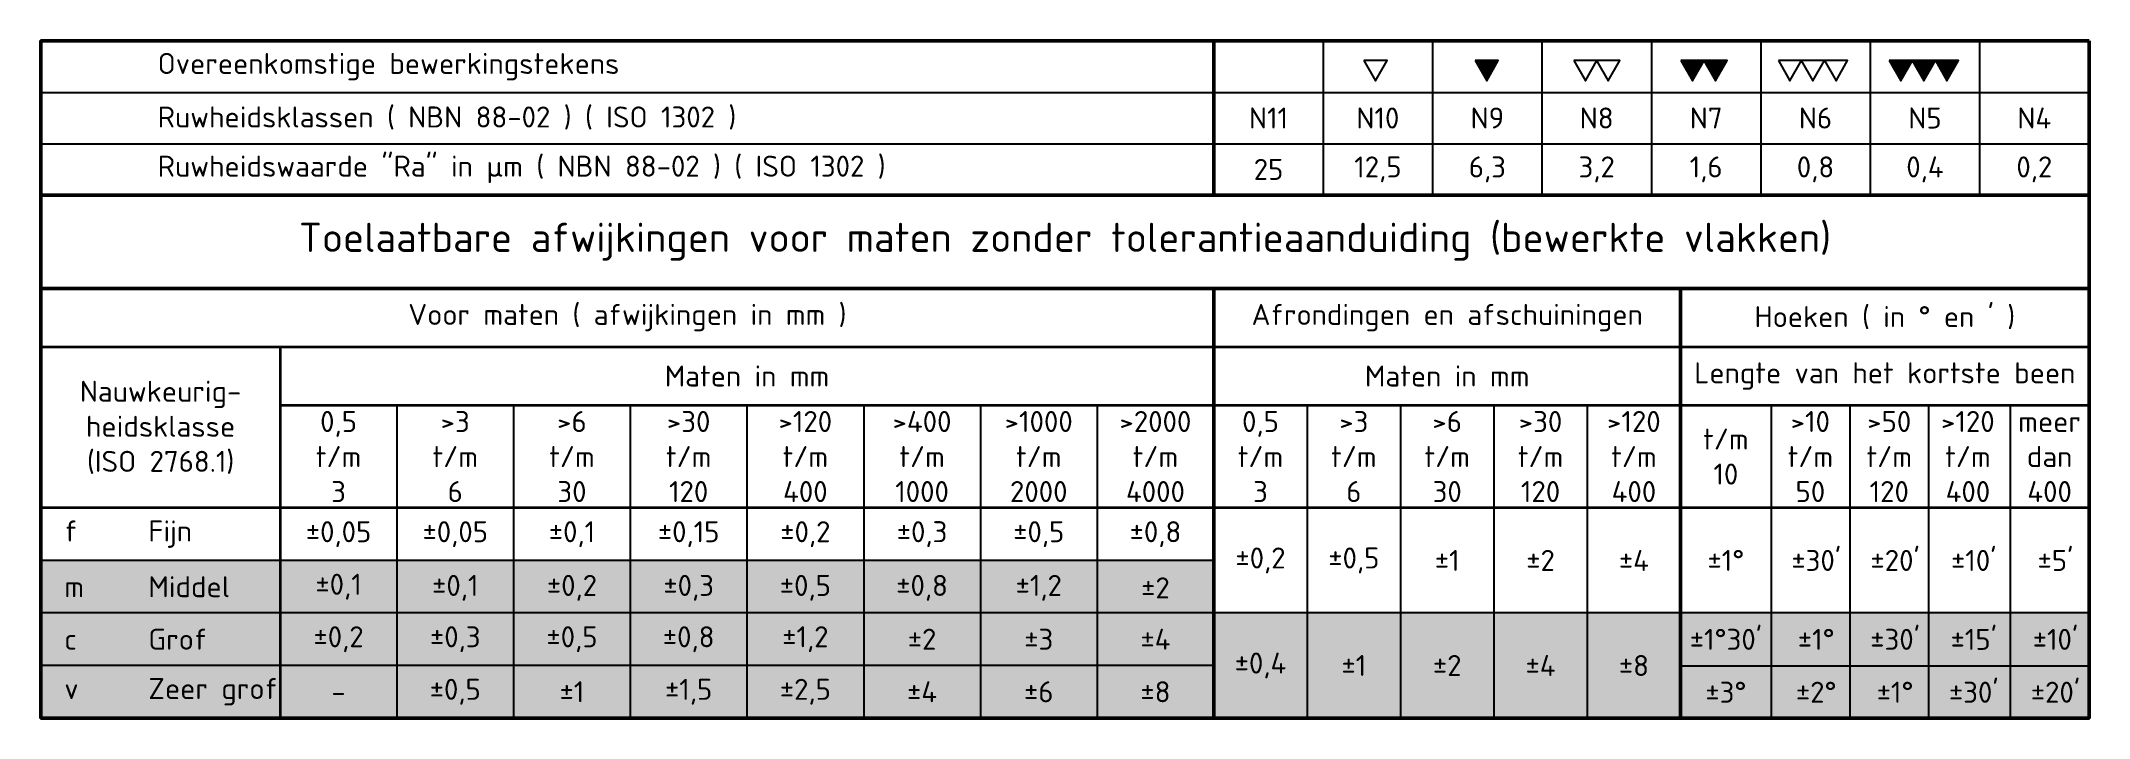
# Model space of a CAD drawing. Header units: millimetres. Extents: x -176 to 0, y 0 to 58.
import ezdxf

# ---------------------------------------------------------------- set-up
doc = ezdxf.new("R2010")
doc.units = ezdxf.units.MM
doc.layers.add('Text', color=7, linetype='Continuous')
doc.layers.add('Titelhoek_ArcelorMittal', color=7, linetype='Continuous', lineweight=50)
doc.styles.add('Arcelor', font='isocpeur.ttf')

msp = doc.modelspace()

# ---------------------------------------------------------------- linework, layer by layer
at = {"layer": 'Titelhoek_ArcelorMittal', "lineweight": 25}
for p, q in [((-175.5, 53.6), (0, 53.6)), ((-175.5, 49.2), (0, 49.2)), ((-145, 26.8), (-145, 0)), ((-135, 26.8), (-135, 0)), ((-125, 26.8), (-125, 0)), ((-115, 26.8), (-115, 0)), ((-105, 26.8), (-105, 0)), ((-95, 26.8), (-95, 0)), ((-85, 26.8), (-85, 0)), ((-67, 26.8), (-67, 0)), ((-59, 26.8), (-59, 0)), ((-51, 26.8), (-51, 0)), ((-43, 26.8), (-43, 0)), ((-27.25, 26.8), (-27.25, 0)), ((-20.5, 26.8), (-20.5, 0)), ((-13.75, 26.8), (-13.75, 0)), ((-6.75, 26.8), (-6.75, 0)), ((-75, 13.5), (-175.5, 13.5)), ((0, 9), (-175.5, 9)), ((-75, 4.5), (-175.5, 4.5)), ((-35, 4.48), (0, 4.48))]:
    msp.add_line(p, q, dxfattribs=at)
at = {"layer": 'Titelhoek_ArcelorMittal', "lineweight": 35}
for p, q in [((-175.5, 31.8), (0, 31.8)), ((-155, 31.8), (-155, 0)), ((-155, 26.8), (0, 26.8)), ((0, 18), (-175.5, 18))]:
    msp.add_line(p, q, dxfattribs=at)
at = {"layer": 'Titelhoek_ArcelorMittal', "lineweight": 50}
msp.add_lwpolyline([(0, 58), (0, 0), (-175.5, 0), (-175.5, 58)], close=True, dxfattribs=at)
for points in [[(-75, 58), (-75, 44.8)], [(-175.5, 44.8), (0, 44.8)], [(-175.5, 36.8), (0, 36.8)], [(-75, 36.8), (-75, 0)], [(-35, 36.8), (-35, 0)]]:
    msp.add_lwpolyline(points, dxfattribs=at)
at = {"layer": 'Titelhoek_ArcelorMittal', "lineweight": 25}
for points in [[(-65.62, 58), (-65.62, 44.8)], [(-56.25, 58), (-56.25, 44.8)], [(-46.88, 58), (-46.88, 44.8)], [(-37.5, 58), (-37.5, 44.8)], [(-28.12, 58), (-28.12, 44.8)], [(-18.75, 58), (-18.75, 44.8)], [(-9.38, 58), (-9.38, 44.8)]]:
    msp.add_lwpolyline(points, dxfattribs=at)
for points in [[(-62.14, 56.32), (-61.15, 54.59), (-60.15, 56.32)], [(-52.61, 56.32), (-51.61, 54.59), (-50.62, 56.32)], [(-44.16, 56.32), (-43.16, 54.59), (-42.17, 56.32)], [(-42.2, 56.32), (-41.21, 54.59), (-40.21, 56.32)], [(-34.97, 56.32), (-33.97, 54.59), (-32.98, 56.32)], [(-33.01, 56.32), (-32.01, 54.59), (-31.02, 56.32)], [(-26.62, 56.32), (-25.63, 54.59), (-24.63, 56.32)], [(-24.66, 56.32), (-23.67, 54.59), (-22.67, 56.32)], [(-22.68, 56.32), (-21.68, 54.59), (-20.69, 56.32)], [(-17.12, 56.32), (-16.12, 54.59), (-15.13, 56.32)], [(-15.16, 56.32), (-14.16, 54.59), (-13.17, 56.32)], [(-13.17, 56.32), (-12.18, 54.59), (-11.18, 56.32)]]:
    msp.add_lwpolyline(points, close=True, dxfattribs=at)
for points in [[(-52.61, 56.32), (-51.61, 54.59), (-50.62, 56.32)], [(-34.97, 56.32), (-33.97, 54.59), (-32.98, 56.32)], [(-32.99, 56.29), (-32.01, 54.59), (-31.02, 56.32)], [(-17.12, 56.32), (-16.12, 54.59), (-15.14, 56.29)], [(-15.14, 56.29), (-14.16, 54.59), (-13.17, 56.32)], [(-13.17, 56.32), (-12.18, 54.59), (-11.18, 56.32)]]:
    msp.add_solid(points, dxfattribs=at)
at = {"layer": 'Titelhoek_ArcelorMittal', "color": 8, "true_color": 0x808080}
for points in [[(-175.5, 9), (-175.5, 13.5), (-75, 9), (-75, 13.5)], [(-175.5, 0), (-175.5, 9), (0, 0), (0, 9)]]:
    msp.add_solid(points, dxfattribs=at)

# ---------------------------------------------------------------- texts
at = {"layer": 'Text', "style": 'Arcelor'}
for s, insert, char_height, width, attachment_point in [('Overeenkomstige bewerkingstekens', (-165.5, 55.8), 1.8, 100.5, 4), ('\\pi-7.5,l7.5,t7.5;{\\H0.72x;Ruwheidsklassen ( NBN 88-02 ) ( ISO 1302 )}', (-165.5, 51.4), 2.5, 100.5, 4), ('N11', (-70.31, 51.4), 1.8, 9.375, 5), ('N10', (-60.94, 51.4), 1.8, 9.375, 5), ('N9', (-51.56, 51.4), 1.8, 9.375, 5), ('N8', (-42.19, 51.4), 1.8, 9.375, 5), ('N7', (-32.81, 51.4), 1.8, 9.375, 5), ('N6', (-23.44, 51.4), 1.8, 9.375, 5), ('N5', (-14.06, 51.4), 1.8, 9.375, 5), ('N4', (-4.69, 51.4), 1.8, 9.375, 5), ('Ruwheidswaarde "Ra" in µm ( NBN 88-02 ) ( ISO 1302 )', (-165.5, 47), 1.8, 100.5, 4), ('25', (-70.31, 47), 1.8, 9.375, 5), ('12,5', (-60.94, 47), 1.8, 9.375, 5), ('6,3', (-51.56, 47), 1.8, 9.375, 5), ('3,2', (-42.19, 47), 1.8, 9.375, 5), ('1,6', (-32.81, 47), 1.8, 9.375, 5), ('0,8', (-23.44, 47), 1.8, 9.375, 5), ('0,4', (-14.06, 47), 1.8, 9.375, 5), ('0,2', (-4.69, 47), 1.8, 9.375, 5), ('Toelaatbare afwijkingen voor maten zonder tolerantieaanduiding (bewerkte vlakken)', (-87.75, 40.8), 2.5, 175.5, 5), ('Voor maten ( afwijkingen in mm )', (-125.25, 34.3), 1.8, 100.5, 5), ('Afrondingen en afschuiningen', (-55, 34.3), 1.8, 40, 5), ("Hoeken ( in %%D en ' )", (-17.5, 34.3), 1.8, 35, 5), ('Maten in mm', (-115, 29.3), 1.8, 80, 5), ('Maten in mm', (-55, 29.3), 1.8, 40, 5), ('Lengte van het kortste been', (-17.5, 29.3), 1.8, 35, 5), ('Nauwkeurig-\\Pheidsklasse\\P(ISO 2768.1)', (-165.25, 24.9), 1.8, 20.5, 5), ('0,5\\Pt/m\\P3', (-150, 22.4), 1.8, 10, 5), ('>3\\Pt/m\\P6', (-140, 22.4), 1.8, 10, 5), ('>6\\Pt/m\\P30', (-130, 22.4), 1.8, 10, 5), ('>30\\Pt/m\\P120', (-120, 22.4), 1.8, 10, 5), ('>120\\Pt/m\\P400', (-110, 22.4), 1.8, 10, 5), ('>400\\Pt/m\\P1000', (-100, 22.4), 1.8, 10, 5), ('>1000\\Pt/m\\P2000', (-90, 22.4), 1.8, 10, 5), ('>2000\\Pt/m\\P4000', (-80, 22.4), 1.8, 10, 5), ('0,5\\Pt/m\\P3', (-71, 22.4), 1.8, 8, 5), ('>3\\Pt/m\\P6', (-63, 22.4), 1.8, 8, 5), ('>6\\Pt/m\\P30', (-55, 22.4), 1.8, 8, 5), ('>30\\Pt/m\\P120', (-47, 22.4), 1.8, 8, 5), ('>120\\Pt/m\\P400', (-39, 22.4), 1.8, 8, 5), ('t/m\\P10', (-31.12, 22.4), 1.8, 7.75, 5), ('>10\\Pt/m\\P50', (-23.88, 22.4), 1.8, 6.75, 5), ('>10\\Pt/m\\P50', (-23.88, 22.4), 1.8, 6.75, 5), ('>50\\Pt/m\\P120', (-17.12, 22.4), 1.8, 6.75, 5), ('>120\\Pt/m\\P400', (-10.38, 22.4), 1.8, 6.75, 5), ('meer\\Pdan\\P400', (-3.38, 22.4), 1.8, 6.75, 5), ('f^IFijn', (-173.5, 15.75), 1.8, 18.5, 4), ('%%P0,05', (-150, 15.75), 1.8, 10, 5), ('%%P0,05', (-140, 15.75), 1.8, 10, 5), ('%%P0,1', (-130, 15.75), 1.8, 10, 5), ('%%P0,15', (-120, 15.75), 1.8, 10, 5), ('%%P0,2', (-110, 15.75), 1.8, 10, 5), ('%%P0,3', (-100, 15.75), 1.8, 10, 5), ('%%P0,5', (-90, 15.75), 1.8, 10, 5), ('%%P0,8', (-80, 15.75), 1.8, 10, 5), ('%%P0,2', (-71, 13.5), 1.8, 8, 5), ('%%P0,5', (-63, 13.5), 1.8, 8, 5), ('%%P1', (-55, 13.5), 1.8, 8, 5), ('%%P2', (-47, 13.5), 1.8, 8, 5), ('%%P4', (-39, 13.5), 1.8, 8, 5), ('%%P1%%D', (-31.12, 13.5), 1.8, 7.75, 5), ("%%P30'", (-23.38, 13.5), 1.8, 7.75, 5), ("%%P20'", (-16.62, 13.5), 1.8, 7.75, 5), ("%%P10'", (-9.88, 13.5), 1.8, 7.75, 5), ("%%P5'", (-2.88, 13.5), 1.8, 7.75, 5), ('%%P0,1', (-150, 11.25), 1.8, 10, 5), ('m^IMiddel', (-173.5, 11.25), 1.8, 18.5, 4), ('%%P0,1', (-140, 11.15), 1.8, 10, 5), ('%%P0,2', (-130, 11.15), 1.8, 10, 5), ('%%P0,3', (-120, 11.15), 1.8, 10, 5), ('%%P0,5', (-110, 11.15), 1.8, 10, 5), ('%%P0,8', (-100, 11.15), 1.8, 10, 5), ('%%P1,2', (-90, 11.15), 1.8, 10, 5), ('%%P2', (-80, 11.15), 1.8, 10, 5), ('c^IGrof', (-173.5, 6.75), 1.8, 18.5, 4), ('%%P0,2', (-150, 6.75), 1.8, 10, 5), ('%%P0,3', (-140, 6.75), 1.8, 10, 5), ('%%P0,5', (-130, 6.75), 1.8, 10, 5), ('%%P0,8', (-120, 6.75), 1.8, 10, 5), ('%%P1,2', (-110, 6.75), 1.8, 10, 5), ('%%P2', (-100, 6.75), 1.8, 10, 5), ('%%P3', (-90, 6.75), 1.8, 10, 5), ('%%P4', (-80, 6.75), 1.8, 10, 5), ("%%P1%%D30'", (-31.12, 6.74), 1.8, 7.75, 5), ('%%P1%%D', (-23.38, 6.74), 1.8, 7.75, 5), ("%%P30'", (-16.62, 6.74), 1.8, 7.75, 5), ("%%P15'", (-9.88, 6.74), 1.8, 7.75, 5), ("%%P10'", (-2.88, 6.74), 1.8, 7.75, 5), ('%%P0,4', (-71, 4.5), 1.8, 8, 5), ('%%P1', (-63, 4.5), 1.8, 8, 5), ('%%P2', (-55, 4.5), 1.8, 8, 5), ('%%P4', (-47, 4.5), 1.8, 8, 5), ('%%P8', (-39, 4.5), 1.8, 8, 5), ('v^IZeer grof', (-173.5, 2.25), 1.8, 18.5, 4), ('-', (-150, 2.25), 1.8, 10, 5), ('%%P0,5', (-140, 2.25), 1.8, 10, 5), ('%%P1', (-130, 2.25), 1.8, 10, 5), ('%%P1,5', (-120, 2.25), 1.8, 10, 5), ('%%P2,5', (-110, 2.25), 1.8, 10, 5), ('%%P4', (-100, 2.25), 1.8, 10, 5), ('%%P6', (-90, 2.25), 1.8, 10, 5), ('%%P8', (-80, 2.25), 1.8, 10, 5), ('%%P3%%D', (-31.12, 2.21), 1.8, 7.75, 5), ('%%P2%%D', (-23.38, 2.21), 1.8, 7.75, 5), ('%%P1%%D', (-16.62, 2.21), 1.8, 7.75, 5), ("%%P30'", (-9.88, 2.21), 1.8, 7.75, 5), ("%%P20'", (-2.88, 2.21), 1.8, 7.75, 5)]:
    msp.add_mtext(s, dxfattribs=dict(at, insert=insert, char_height=char_height, width=width, attachment_point=attachment_point))

doc.saveas('drawing.dxf')
